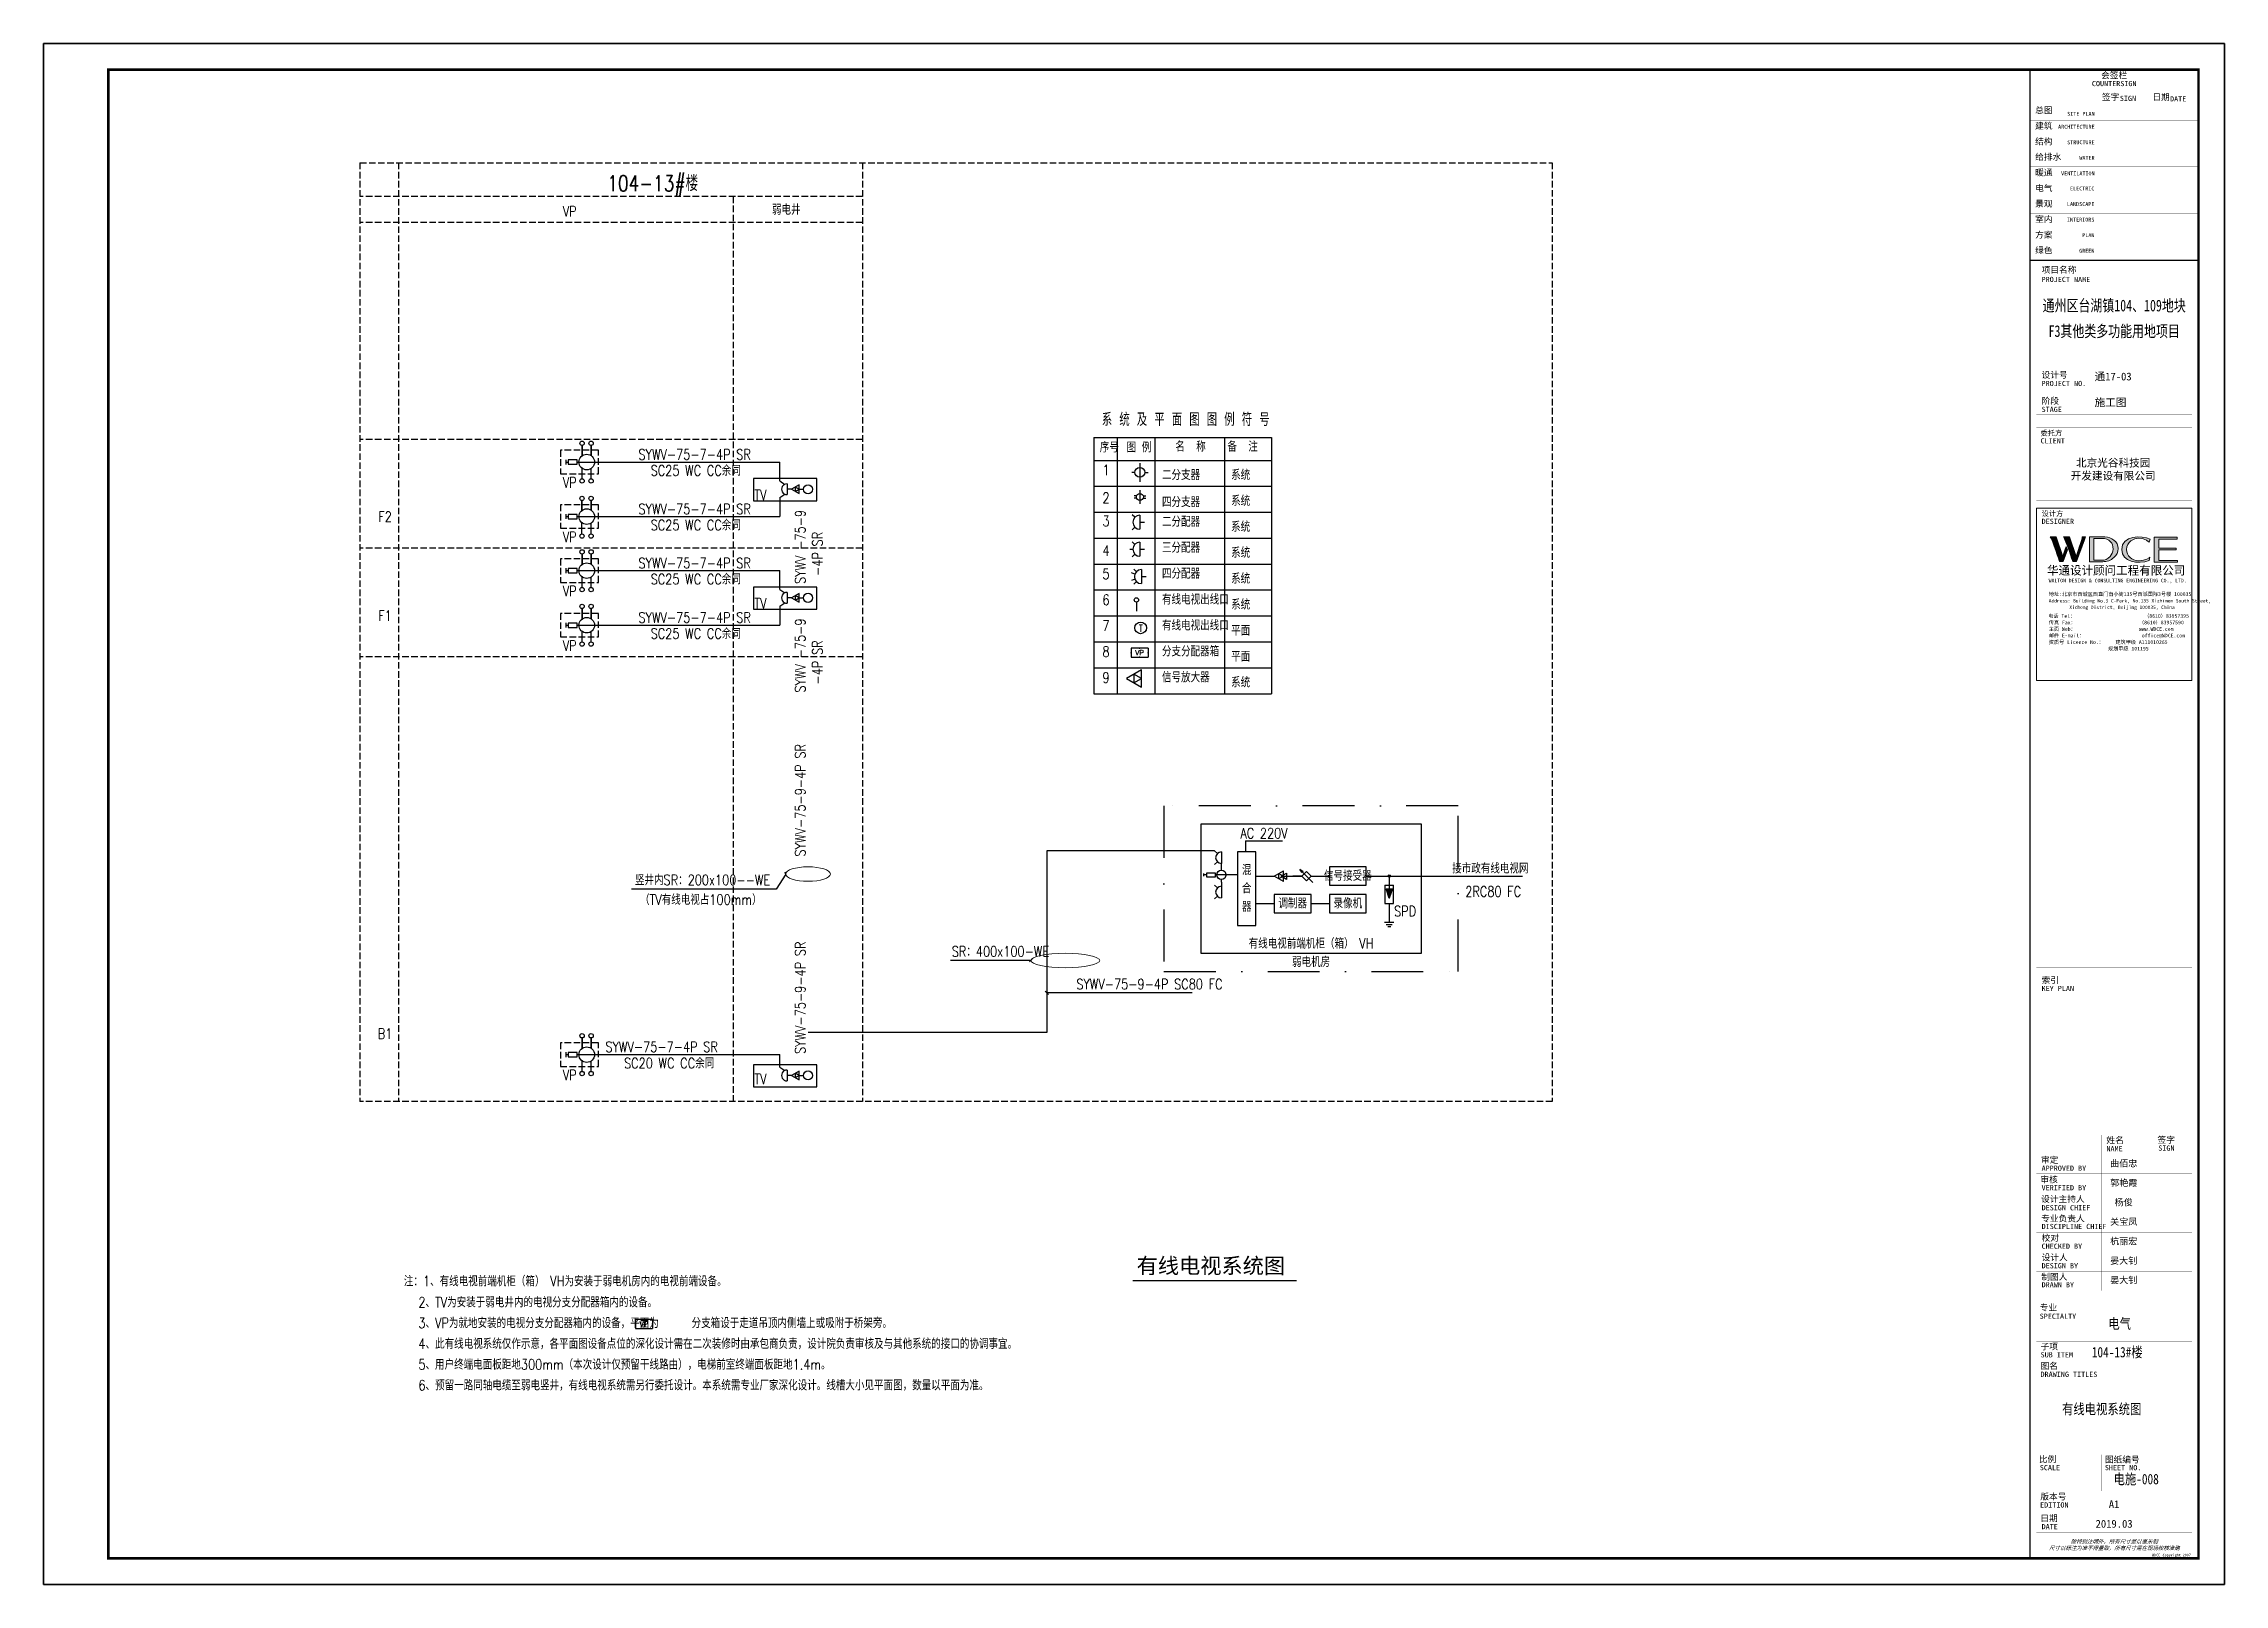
# Model space of a CAD drawing. Extents: x -54686 to 596156, y -555137 to 71395.
# Drawn here: x 359897 to 443997, y -333562 to -274162 of the extents above; entities that cross this region are included whole.
import ezdxf
from ezdxf.enums import TextEntityAlignment as Align

# ---------------------------------------------------------------- set-up
doc = ezdxf.new("R2010")
doc.units = 0
doc.header["$LTSCALE"] = 1000
for name, pattern in [('ah-pole_200$0$CENTER2', [28.575, 19.05, -3.175, 3.175, -3.175]), ('DASH', [0.35, 0.25, -0.1]), ('DASHDOTX2', [2, 1, -0.5, 0, -0.5])]:
    doc.linetypes.add(name, pattern=pattern)
doc.layers.get('0').update_dxf_attribs({"linetype": 'CONTINUOUS'})
doc.layers.get('Defpoints').update_dxf_attribs({"linetype": 'CONTINUOUS'})
for name, color, linetype in [('0-弱电', 7, 'CONTINUOUS'), ('A', 3, 'CONTINUOUS'), ('ah-pole_200$0$A-FLOR-8', 252, 'ah-pole_200$0$CENTER2'), ('AMPL', 252, 'CONTINUOUS'), ('E-ANNO-TABT', 252, 'CONTINUOUS'), ('E-SYST-IB-DIMS', 3, 'CONTINUOUS'), ('E-SYST-IB-EQUI', 1, 'CONTINUOUS'), ('E-SYST-IB-WIRE', 6, 'CONTINUOUS'), ('ELV-CCTV', 252, 'CONTINUOUS'), ('EQUIP-通讯', 3, 'CONTINUOUS'), ('EV-1', 252, 'CONTINUOUS'), ('J', 252, 'CONTINUOUS'), ('lpsz', 7, 'CONTINUOUS'), ('SCH', 252, 'CONTINUOUS'), ('SHEET_TEXT', 7, 'CONTINUOUS'), ('TEL_TITLE', 6, 'CONTINUOUS'), ('TQ', 252, 'CONTINUOUS'), ('tvtp', 252, 'CONTINUOUS'), ('TXT', 252, 'CONTINUOUS'), ('WALL', 9, 'CONTINUOUS'), ('电气文字', 7, 'CONTINUOUS')]:
    doc.layers.add(name, color=color, linetype=linetype)
doc.styles.add('_TCH_LABEL', font='COMPLEX', dxfattribs={"bigfont": 'GBCBIG'})
doc.styles.add('AAA', font='simhei.ttf', dxfattribs={"width": 0.8})
doc.styles.add('MM', font='complex.shx', dxfattribs={"width": 0.8, "bigfont": 'hztxt.shx'})
doc.styles.get("Standard").update_dxf_attribs({"font": 'GBENOR', "bigfont": 'GBCBIG'})
doc.styles.add('TQ', font='simhei.ttf')
doc.styles.add('TXTJD', font='txt', dxfattribs={"width": 0.8, "height": 5, "bigfont": 'jd'})
doc.styles.add('华文细黑', font='STXIHEI.TTF', dxfattribs={"height": 10})
doc.styles.add('图签信息$0$hwxh', font='STXIHEI.TTF')
doc.styles.add('图签信息$0$华文细黑', font='STXIHEI.TTF', dxfattribs={"height": 10})
doc.dimstyles.get("Standard").update_dxf_attribs({"dimscale": 100, "dimtxt": 3.5, "dimasz": 1, "dimexe": 2.5, "dimexo": 3, "dimgap": 1.5, "dimtad": 1, "dimdec": 0, "dimzin": 0, "dimdsep": 46, "dimtxsty": 'Standard', "dimblk": 'ARCHTICK', "dimcen": 0.09, "dimadec": 0, "dimazin": 0, "dimtfac": 1, "dimtdec": 0, "dimtix": 1, "dimtmove": 2, "dimatfit": 3, "dimfxl": 0, "dimtolj": 1, "dimtzin": 0, "dimarcsym": 0})

# ---------------------------------------------------------------- blocks, each defined once
blk = doc.blocks.new('A$C546B5D71')
at = {"layer": 'E-SYST-IB-WIRE', "ltscale": 2}
for p, q in [((0, 0), (0, 150)), ((150, 75), (0, 75))]:
    blk.add_line(p, q, dxfattribs=at)
blk = doc.blocks.new('T_10')
at = {"layer": 'A'}
blk.add_circle((0, 0), 2.5, dxfattribs=at)
at = {"layer": 'A', "style": 'TXTJD', "width": 0.8}
blk.add_text('T', height=3, dxfattribs=at).set_placement((0.02, -0.2), align=Align.MIDDLE)
at = {"layer": 'TXT', "style": 'TXTJD', "width": 0.8, "flags": 3}
blk.add_attdef('R', (-0.34, 2.88), '', height=2, dxfattribs=at)
blk = doc.blocks.new('T_20')
at = {"layer": 'A', "linetype": 'Continuous'}
blk.add_line((-3, 0), (3, 0), dxfattribs=at)
blk.add_arc((0, 0), 3, 180, 0, dxfattribs=at)
at = {"layer": 'lpsz'}
for p, q in [((0, 0), (0, 2)), ((-2.11, -2.14), (-3.19, -3.23)), ((-1.1, -2.79), (-1.67, -4.22)), ((1.1, -2.79), (1.67, -4.22)), ((2.11, -2.14), (3.19, -3.23))]:
    blk.add_line(p, q, dxfattribs=at)
blk = doc.blocks.new('T_19')
at = {"layer": 'A', "linetype": 'Continuous'}
blk.add_line((-3, 0), (3, 0), dxfattribs=at)
blk.add_arc((0, 0), 3, 180, 0, dxfattribs=at)
at = {"layer": 'lpsz'}
for p, q in [((0, 0), (0, 2)), ((-2.11, -2.14), (-3.19, -3.23)), ((0, -4.35), (0, -3.01)), ((2.11, -2.14), (3.19, -3.23))]:
    blk.add_line(p, q, dxfattribs=at)
blk = doc.blocks.new('T_18')
at = {"layer": 'A', "linetype": 'Continuous'}
blk.add_line((-3, 0), (3, 0), dxfattribs=at)
blk.add_arc((0, 0), 3, 180, 0, dxfattribs=at)
at = {"layer": 'lpsz'}
for p, q in [((0, 0), (0, 2)), ((-2.11, -2.14), (-3.19, -3.23)), ((2.11, -2.14), (3.19, -3.23))]:
    blk.add_line(p, q, dxfattribs=at)
blk = doc.blocks.new('T_16')
at = {"layer": 'A', "linetype": 'Continuous'}
blk.add_circle((0, 0), 3, dxfattribs=at)
at = {"layer": 'lpsz'}
for p, q in [((-5.7, 0), (5.9, 0)), ((-1, 2.8), (-1, 5)), ((1, 2.8), (1, 5)), ((-1, -2.8), (-1, -5)), ((1, -2.8), (1, -5))]:
    blk.add_line(p, q, dxfattribs=at)
blk = doc.blocks.new('T_14')
at = {"layer": 'A', "linetype": 'Continuous'}
blk.add_circle((0, 0), 3, dxfattribs=at)
at = {"layer": 'lpsz'}
for p, q in [((-5.7, 0), (5.9, 0)), ((0, 3), (0, 5)), ((0, -3), (0, -5))]:
    blk.add_line(p, q, dxfattribs=at)
blk = doc.blocks.new('$equip$00001676')
for p, q in [((0.65, 0.7), (-0.65, 0.7)), ((-0.65, 0.7), (-0.65, 0)), ((-0.65, 0), (0.65, 0)), ((0.65, 0.7), (0.65, 0))]:
    blk.add_line(p, q)
for p in [(-0.65, 0.35), (0, 0.7), (0, 0), (0.65, 0.35)]:
    blk.add_point(p)
at = {"style": '_TCH_LABEL', "flags": 8}
blk.add_attdef('$TEXT$', text='', height=0.4, dxfattribs=at).set_placement((0, 0.35), align=Align.MIDDLE_CENTER)
at = {"style": '_TCH_LABEL', "flags": 9}
blk.add_attdef('A', (0, 0), '', height=0.00002, dxfattribs=at)
blk = doc.blocks.new('图签信息$0$WDCE Copyright200X')
at = {"const_width": 0.016}
blk.add_lwpolyline([(-10.6, 1.26, 1), (-11.4, 1.26, 1)], format="xyb", close=True, dxfattribs=at)
at = {"style": '图签信息$0$华文细黑'}
for s, p in [('WDCE ', (-11.46, 0.5)), ('     Copyright ', (-3.51, 0.5))]:
    blk.add_text(s, height=1, dxfattribs=at).set_placement(p, align=Align.BOTTOM_RIGHT)
blk.add_text('c', height=0.6, dxfattribs=at).set_placement((-11.04, 1.35), align=Align.MIDDLE_CENTER)
blk.add_attdef('200X', text='', height=1, dxfattribs=at).set_placement((-0.45, 0.5), align=Align.BOTTOM_RIGHT)
blk = doc.blocks.new('图签信息$0$logo2')
h = blk.add_hatch(color=7)
h.paths.add_polyline_path([(19.02, -7.36), (15.84, -7.36), (15.84, -3.97), (18.97, -3.97), (18.97, -4.24), (16.46, -4.24), (16.46, -5.45), (18.81, -5.45), (18.81, -5.69), (16.47, -5.69), (16.47, -7.12), (19.02, -7.12)])
edge = h.paths.add_edge_path()
edge.add_spline(control_points=[(15.26, -4.21), (15.26, -4.21), (15.13, -4.65), (15.13, -4.65), (15.13, -4.65), (14.62, -4.1), (13.73, -4.1), (13.04, -4.1), (12.07, -4.54), (12.08, -5.62), (12.08, -6.49), (12.77, -7.16), (13.73, -7.17), (14.66, -7.17), (15.23, -6.68), (15.23, -6.68), (15.23, -6.68), (15.16, -7.11), (15.16, -7.11), (13.63, -7.7), (11.42, -7.29), (11.41, -5.64), (11.4, -3.72), (14.16, -3.66), (15.26, -4.21)], knot_values=[0, 0, 0, 0, 1, 1, 1, 2, 2, 2, 3, 3, 3, 4, 4, 4, 5, 5, 5, 6, 6, 6, 7, 7, 7, 8, 8, 8, 8], degree=3, periodic=0)
edge = h.paths.add_edge_path(flags=16)
edge.add_spline(control_points=[(10.23, -5.57), (10.23, -5.16), (10.12, -4.83), (9.9, -4.58), (9.63, -4.27), (9.23, -4.12), (8.69, -4.12), (8.69, -4.12), (7.64, -4.12), (7.64, -4.12), (7.64, -4.12), (7.64, -7.1), (7.64, -7.1), (7.64, -7.1), (8.66, -7.1), (8.66, -7.1), (9.13, -7.1), (9.52, -6.93), (9.82, -6.6), (10.09, -6.31), (10.23, -5.96), (10.23, -5.57)], knot_values=[0, 0, 0, 0, 1, 1, 1, 2, 2, 2, 3, 3, 3, 4, 4, 4, 5, 5, 5, 6, 6, 6, 7, 7, 7, 7], degree=3, periodic=0)
edge = h.paths.add_edge_path()
edge.add_spline(control_points=[(10.92, -5.51), (10.92, -5.96), (10.72, -6.37), (10.34, -6.72), (9.92, -7.1), (9.41, -7.29), (8.82, -7.29), (8.82, -7.29), (7.03, -7.29), (7.03, -7.29), (7.03, -7.29), (7.03, -3.92), (7.03, -3.92), (7.03, -3.92), (9.1, -3.92), (9.1, -3.92), (9.59, -3.92), (10.01, -4.06), (10.36, -4.34), (10.73, -4.64), (10.92, -5.03), (10.92, -5.51)], knot_values=[0, 0, 0, 0, 1, 1, 1, 2, 2, 2, 3, 3, 3, 4, 4, 4, 5, 5, 5, 6, 6, 6, 7, 7, 7, 7], degree=3, periodic=0)
at = {"lineweight": 0}
blk.add_lwpolyline([(19.02, -7.36), (15.84, -7.36), (15.84, -3.97), (18.97, -3.97), (18.97, -4.24), (16.46, -4.24), (16.46, -5.45), (18.81, -5.45), (18.81, -5.69), (16.47, -5.69), (16.47, -7.12), (19.02, -7.12), (19.02, -7.36)], dxfattribs=at)
for points, knots in [([(10.92, -5.51), (10.92, -5.96), (10.72, -6.37), (10.34, -6.72), (9.92, -7.1), (9.41, -7.29), (8.82, -7.29), (8.82, -7.29), (7.03, -7.29), (7.03, -7.29), (7.03, -7.29), (7.03, -3.92), (7.03, -3.92), (7.03, -3.92), (9.1, -3.92), (9.1, -3.92), (9.59, -3.92), (10.01, -4.06), (10.36, -4.34), (10.73, -4.64), (10.92, -5.03), (10.92, -5.51)], [0, 0, 0, 0, 1, 1, 1, 2, 2, 2, 3, 3, 3, 4, 4, 4, 5, 5, 5, 6, 6, 6, 7, 7, 7, 7]), ([(10.23, -5.57), (10.23, -5.16), (10.12, -4.83), (9.9, -4.58), (9.63, -4.27), (9.23, -4.12), (8.69, -4.12), (8.69, -4.12), (7.64, -4.12), (7.64, -4.12), (7.64, -4.12), (7.64, -7.1), (7.64, -7.1), (7.64, -7.1), (8.66, -7.1), (8.66, -7.1), (9.13, -7.1), (9.52, -6.93), (9.82, -6.6), (10.09, -6.31), (10.23, -5.96), (10.23, -5.57)], [0, 0, 0, 0, 1, 1, 1, 2, 2, 2, 3, 3, 3, 4, 4, 4, 5, 5, 5, 6, 6, 6, 7, 7, 7, 7]), ([(15.26, -4.21), (15.26, -4.21), (15.13, -4.65), (15.13, -4.65), (15.13, -4.65), (14.62, -4.1), (13.73, -4.1), (13.04, -4.1), (12.07, -4.54), (12.08, -5.62), (12.08, -6.49), (12.77, -7.16), (13.73, -7.17), (14.66, -7.17), (15.23, -6.68), (15.23, -6.68), (15.23, -6.68), (15.16, -7.11), (15.16, -7.11), (13.63, -7.7), (11.42, -7.29), (11.41, -5.64), (11.4, -3.72), (14.16, -3.66), (15.26, -4.21)], [0, 0, 0, 0, 1, 1, 1, 2, 2, 2, 3, 3, 3, 4, 4, 4, 5, 5, 5, 6, 6, 6, 7, 7, 7, 8, 8, 8, 8])]:
    blk.add_open_spline(points, degree=3, knots=knots, dxfattribs=at)
blk = doc.blocks.new('图签信息$0$logo1')
h = blk.add_hatch(color=8)
edge = h.paths.add_edge_path()
edge.add_spline(control_points=[(3.86, -5.21), (3.63, -5.88), (3.39, -6.56), (3.39, -6.56), (3.39, -6.56), (2.5, -3.91), (2.5, -3.91), (2.5, -3.91), (1.8, -3.91), (1.69, -3.91), (2.02, -4.39), (2.95, -7.27), (2.95, -7.27), (2.95, -7.27), (3.44, -7.27), (3.44, -7.27), (3.44, -7.27), (4.03, -5.66), (4.03, -5.66), (4.03, -5.66), (3.86, -5.21), (3.86, -5.21)], knot_values=[0, 0, 0, 0, 1, 1, 1, 2, 2, 2, 3, 3, 3, 4, 4, 4, 5, 5, 5, 6, 6, 6, 7, 7, 7, 7], degree=3, periodic=0)
h = blk.add_hatch(color=7)
edge = h.paths.add_edge_path()
edge.add_spline(control_points=[(6.04, -3.91), (6.09, -4.1), (5.2, -6.56), (5.2, -6.56), (5.2, -6.56), (4.3, -3.91), (4.3, -3.91), (4.3, -3.91), (3.6, -3.91), (3.49, -3.91), (3.82, -4.39), (4.75, -7.27), (4.75, -7.27), (4.75, -7.27), (5.24, -7.27), (5.24, -7.27), (5.24, -7.27), (6.33, -4.3), (6.33, -4.3), (6.33, -4.3), (6.48, -3.91), (6.48, -3.91), (6.48, -3.91), (6.21, -3.91), (6.04, -3.91)], knot_values=[0, 0, 0, 0, 1, 1, 1, 2, 2, 2, 3, 3, 3, 4, 4, 4, 5, 5, 5, 6, 6, 6, 7, 7, 7, 8, 8, 8, 8], degree=3, periodic=0)
at = {"color": 8, "lineweight": 0}
blk.add_open_spline([(3.86, -5.21), (3.63, -5.88), (3.39, -6.56), (3.39, -6.56), (3.39, -6.56), (2.5, -3.91), (2.5, -3.91), (2.5, -3.91), (1.8, -3.91), (1.69, -3.91), (2.02, -4.39), (2.95, -7.27), (2.95, -7.27), (2.95, -7.27), (3.44, -7.27), (3.44, -7.27), (3.44, -7.27), (4.03, -5.66), (4.03, -5.66), (4.03, -5.66), (3.86, -5.21), (3.86, -5.21)], degree=3, knots=[0, 0, 0, 0, 1, 1, 1, 2, 2, 2, 3, 3, 3, 4, 4, 4, 5, 5, 5, 6, 6, 6, 7, 7, 7, 7], dxfattribs=at)
at = {"lineweight": 0}
blk.add_open_spline([(6.04, -3.91), (6.09, -4.1), (5.2, -6.56), (5.2, -6.56), (5.2, -6.56), (4.3, -3.91), (4.3, -3.91), (4.3, -3.91), (3.6, -3.91), (3.49, -3.91), (3.82, -4.39), (4.75, -7.27), (4.75, -7.27), (4.75, -7.27), (5.24, -7.27), (5.24, -7.27), (5.24, -7.27), (6.33, -4.3), (6.33, -4.3), (6.33, -4.3), (6.48, -3.91), (6.48, -3.91), (6.48, -3.91), (6.21, -3.91), (6.04, -3.91)], degree=3, knots=[0, 0, 0, 0, 1, 1, 1, 2, 2, 2, 3, 3, 3, 4, 4, 4, 5, 5, 5, 6, 6, 6, 7, 7, 7, 8, 8, 8, 8], dxfattribs=at)
blk.add_blockref('图签信息$0$logo2', (0, 0))
blk = doc.blocks.new('图签信息$0$时间-logo')
at = {"layer": 'Defpoints', "lineweight": 0}
blk.add_lwpolyline([(0, -23.46), (-21.17, -23.46), (-21.17, 0), (0, 0), (0, -23.46)], dxfattribs=at)
blk.add_blockref('图签信息$0$logo1', (-20.97, 0))
at = {"style": '图签信息$0$hwxh'}
for s, height, p in [('华通设计顾问工程有限公司 ', 1.15, (-19.73, -9.05)), ('WALTON DESIGN & CONSULTING ENGINEERING CO., LTD.', 0.5, (-19.5, -10.1)), ('地址:北京市西城区西直门南小街135号西派国际3号楼 100035', 0.5, (-19.48, -11.94)), ('电话 Tel：                        （8610）83957395 ', 0.5, (-19.56, -14.91)), ('Address: Building No.3 C-Park, No.135 Xizhimen South Street, ', 0.47, (-19.48, -12.83)), ('Xicheng District, Beijing 100035, China ', 0.47, (-16.69, -13.72)), ('传真 Fax：                      （8610）83957590 ', 0.5, (-19.48, -15.8)), ('主页 Web：                      www.WDCE.com ', 0.5, (-19.48, -16.69)), ('邮件 E-mail：                    office@WDCE.com ', 0.5, (-19.48, -17.58)), ('资质号 Licence No.：    建筑甲级 A111010265 ', 0.5, (-19.48, -18.47)), ('   规划甲级 101195', 0.5, (-12.6, -19.36))]:
    blk.add_text(s, height=height, dxfattribs=at).set_placement(p)
blk = doc.blocks.new('图签-A1')
at = {"const_width": 0.5}
for points in [[(-65, 574), (-65, 500.5), (0, 500.5), (0, 574)], [(-65, 0), (0, 0), (0, 500.5), (-65, 500.5)]]:
    blk.add_lwpolyline(points, close=True, dxfattribs=at)
at = {"const_width": 0.05}
for points in [[(-65, 566.5), (0, 566.5)], [(-39.14, 566.5), (-39.14, 500.5)], [(-19.1, 566.5), (-19.1, 500.5)], [(-65, 560.5), (0, 560.5)], [(-65, 554.5), (0, 554.5)], [(-65, 548.5), (0, 548.5)], [(-65, 542.5), (0, 542.5)], [(-65, 536.5), (0, 536.5)], [(-65, 530.5), (0, 530.5)], [(-65, 524.5), (0, 524.5)], [(-65, 518.5), (0, 518.5)], [(-65, 512.5), (0, 512.5)], [(-65, 512.5), (0, 512.5)], [(-65, 506.5), (0, 506.5)], [(-65, 500.5), (0, 500.5)], [(-62.5, 450.87), (-2.5, 450.87)], [(-62.5, 440.87), (-2.5, 440.87)], [(-2.5, 407.85), (-2.5, 436.12), (-62.5, 436.12), (-62.5, 407.85)], [(-62.5, 407.85), (-2.5, 407.85)], [(-62.5, 404.92), (-62.5, 227.83)], [(-62.5, 404.92), (-2.5, 404.92)], [(-62.5, 227.83), (-2.5, 227.83), (-2.5, 404.92)], [(-57.5, 338.36), (-7.5, 338.36)], [(-57.5, 288.83), (-7.5, 288.83)], [(-62.5, 227.83), (-2.5, 227.83)], [(-57.5, 234.85), (-7.5, 234.85)], [(-62.5, 217.74), (-2.5, 217.74)], [(-62.5, 103.26), (-2.5, 103.26), (-2.5, 163.26), (-62.5, 163.26), (-62.5, 103.26)], [(-37.5, 163.26), (-37.5, 103.26)], [(-20, 163.26), (-20, 103.26)], [(-62.5, 155.76), (-2.5, 155.76)], [(-62.5, 148.26), (-2.5, 148.26)], [(-62.5, 140.76), (-2.5, 140.76)], [(-62.5, 133.26), (-2.5, 133.26)], [(-62.5, 125.76), (-2.5, 125.76)], [(-62.5, 118.26), (-2.5, 118.26)], [(-62.5, 110.76), (-2.5, 110.76)], [(-62.5, 98.5), (-2.5, 98.5), (-2.5, 10), (-62.5, 10), (-62.5, 98.5)], [(-62.5, 83.5), (-2.5, 83.5)], [(-62.5, 76), (-2.5, 76)], [(-62.5, 40), (-2.5, 40)], [(-37.5, 40), (-37.5, 26)], [(-62.5, 26), (-2.5, 26)], [(-62.5, 18), (-2.5, 18)]]:
    blk.add_lwpolyline(points, dxfattribs=at)
at = {"ltscale": 0.001, "xscale": 2.834689937531525, "yscale": 2.834689937531525, "zscale": 2.834689937531525}
blk.add_blockref('图签信息$0$时间-logo', (-2.5, 404.92), dxfattribs=at)
blk.add_blockref('图签信息$0$WDCE Copyright200X', (-2.5, 0)).add_auto_attribs({'200X': '2007'})
at = {"style": '图签信息$0$华文细黑'}
for s, height, p in [('会签栏', 2.4, (-32.5, 573)), ('COUNTERSIGN', 2, (-32.5, 569.6))]:
    blk.add_text(s, height=height, dxfattribs=at).set_placement(p, align=Align.TOP_CENTER)
for s, height, p in [('签字', 2.4, (-37.22, 564.63)), ('SIGN', 2, (-30.32, 563.88)), ('日期', 2.4, (-17.79, 564.58)), ('DATE', 2, (-10.96, 563.7)), ('总图', 2.4, (-63, 559.5)), ('结构', 2.4, (-63, 547.5)), ('建筑', 2.4, (-63, 553.5)), ('给排水', 2.4, (-63, 541.5)), ('暖通', 2.4, (-63, 535.5)), ('电气', 2.4, (-63, 529.5)), ('景观', 2.4, (-63, 523.5)), ('室内', 2.4, (-63, 517.5)), ('绿色', 2.4, (-63, 505.5)), ('方案', 2.4, (-63, 511.5)), ('项目名称', 2.4, (-60.5, 498)), ('PROJECT NAME', 2, (-60.5, 494.08)), ('设计号', 2.4, (-60.54, 457.48)), ('PROJECT NO.', 2, (-60.5, 453.97)), ('阶段', 2.4, (-60.5, 447.47)), ('STAGE', 2, (-60.5, 443.97)), ('委托方', 2, (-60.9, 434.86)), ('CLIENT', 2, (-60.9, 431.86)), ('设计方', 2, (-60.5, 403.83)), ('DESIGNER', 2, (-60.5, 400.83)), ('KEY PLAN', 2, (-60.5, 220.74)), ('索引', 2.4, (-60.5, 224.14)), ('姓名', 2.4, (-35.5, 162.47)), ('签字', 2.4, (-15.81, 162.57)), ('审定', 2.4, (-60.73, 154.81)), ('APPROVED BY', 2, (-60.5, 151.44)), ('NAME', 2, (-35.5, 158.96)), ('SIGN', 2, (-15.5, 159.2)), ('审核', 2.4, (-60.95, 147.29)), ('VERIFIED BY', 2, (-60.5, 143.91)), ('设计主持人', 2.4, (-60.68, 139.76)), ('DESIGN CHIEF', 2, (-60.5, 136.19)), ('专业负责人', 2.4, (-60.67, 132.26)), ('DISCIPLINE CHIEF', 2, (-60.5, 128.98)), ('校对', 2.4, (-60.5, 124.76)), ('CHECKED BY', 2, (-60.5, 121.37)), ('制图人', 2.4, (-60.61, 109.76)), ('设计人', 2.4, (-60.5, 117.26)), ('DESIGN BY', 2, (-60.5, 113.83)), ('DRAWN BY', 2, (-60.5, 106.5)), ('SPECIALTY', 2, (-61.23, 94.38)), ('专业', 2.4, (-61.23, 97.93)), ('SUB ITEM', 2, (-60.88, 79.5)), ('子项', 2.4, (-60.88, 82.92)), ('图名', 2.4, (-60.91, 75.41)), ('DRAWING TITLES', 2, (-60.91, 72)), ('比例', 2.4, (-61.56, 39.42)), ('SCALE', 2, (-61.19, 36)), ('SHEET NO.', 2, (-36.1, 36)), ('图纸编号', 2.4, (-36.1, 39.32)), ('版本号', 2.4, (-61, 25.03)), ('EDITION', 2, (-61.06, 21.61)), ('日期', 2.4, (-61, 16.68)), ('DATE', 2, (-60.5, 13.26))]:
    blk.add_text(s, height=height, dxfattribs=at).set_placement(p, align=Align.TOP_LEFT)
for s, p in [('SITE PLAN', (-40.06, 557.7)), ('ARCHITECTURE', (-40.06, 552.7)), ('STRUCTURE', (-40.06, 546.7)), ('WATER', (-40.06, 540.7)), ('VENTILATION', (-40.06, 534.7)), ('LANDSCAPE', (-40.14, 522.89)), ('ELECTRIC', (-40.14, 528.89)), ('INTERIORS', (-40.14, 516.89)), ('GREEN', (-40.14, 504.89)), ('PLAN', (-40.14, 510.89))]:
    blk.add_text(s, height=1.5, dxfattribs=at).set_placement(p, align=Align.TOP_RIGHT)
at = {"color": 4, "style": '图签信息$0$华文细黑', "width": 0.75}
for s, p in [('通州区台湖镇104、109地块', (-32.5, 480.78)), ('F3其他类多功能用地项目', (-32.5, 470.91))]:
    blk.add_text(s, height=4.5, dxfattribs=at).set_placement(p, align=Align.CENTER)
at = {"color": 4, "style": '图签信息$0$华文细黑'}
for s, p in [('A1', (-32.53, 19.4)), ('2019.03', (-32.53, 11.84))]:
    blk.add_text(s, height=3, dxfattribs=at).set_placement(p, align=Align.CENTER)
at = {"style": '图签信息$0$华文细黑', "oblique": 20}
for s, p in [('尺寸以标注为准不得量取，所有尺寸需在现场校核准确', (-32.5, 4)), ('除特别注明外，所有尺寸是以毫米制', (-32.5, 6.5))]:
    blk.add_text(s, height=1.5, dxfattribs=at).set_placement(p, align=Align.MIDDLE_CENTER)
at = {"color": 4, "ltscale": 0.001, "char_height": 3, "width": 58.4895, "style": '图签信息$0$华文细黑'}
for s, insert, attachment_point in [('通17-03', (-40.06, 455.51), 4), ('施工图', (-40.06, 445.51), 4), ('北京光谷科技园\\P开发建设有限公司', (-32.9, 419.71), 5)]:
    blk.add_mtext(s, dxfattribs=dict(at, insert=insert, attachment_point=attachment_point))
blk = doc.blocks.new('A$C0199260F')
at = {"layer": 'TEL_TITLE'}
blk.add_lwpolyline([(-84100, 59400), (0, 59400), (0, 0), (-84100, 0)], close=True, dxfattribs=at)

msp = doc.modelspace()

# ---------------------------------------------------------------- hatches: boundary and pattern name
at = {"layer": 'E-SYST-IB-WIRE', "linetype": 'Continuous'}
h = msp.add_hatch(color=7, dxfattribs=at)
edge = h.paths.add_edge_path()
edge.add_ellipse((411789, -306256), major_axis=(0, 44.3), ratio=1, start_angle=-89.99987, end_angle=90.00013, ccw=False)
edge.add_ellipse((411789, -306256), major_axis=(0, 44.3), ratio=1, start_angle=90.00013, end_angle=270.00013, ccw=False)

# ---------------------------------------------------------------- linework, layer by layer
at = {"layer": '0-弱电', "color": 7, "linetype": 'DASH'}
msp.add_line((372097, -278758), (418079, -278758), dxfattribs=at)
msp.add_lwpolyline([(418079, -278758), (418079, -314952), (372097, -314952)], dxfattribs=at)
at = {"layer": '0-弱电', "color": 7, "lineweight": 0}
msp.add_ellipse((389376, -306177), major_axis=(-861, 0), ratio=0.323413, dxfattribs=at)
at = {"layer": '0-弱电', "color": 7, "lineweight": 0, "extrusion": (0, 0, -1)}
msp.add_ellipse((399295, -309510), major_axis=(1329, 0), ratio=0.209399, dxfattribs=at)
at = {"layer": 'A', "linetype": 'Continuous'}
for p, q in [((380036, -290202), (380036, -290386)), ((380036, -292304), (380036, -292488)), ((380036, -294388), (380036, -294572)), ((380036, -296491), (380036, -296674)), ((380036, -313048), (380036, -313232))]:
    msp.add_line(p, q, dxfattribs=at)
for points in [[(380473, -290211), (380126, -290211), (380126, -290378), (380473, -290378)], [(380473, -294397), (380126, -294397), (380126, -294564), (380473, -294564)], [(380473, -313056), (380126, -313056), (380126, -313224), (380473, -313224)]]:
    msp.add_lwpolyline(points, close=True, dxfattribs=at)
at = {"layer": 'A', "linetype": 'Continuous', "elevation": 0}
for points in [[(380473, -292313), (380126, -292313), (380126, -292480), (380473, -292480)], [(380473, -296499), (380126, -296499), (380126, -296667), (380473, -296667)]]:
    msp.add_lwpolyline(points, close=True, dxfattribs=at)
at = {"layer": 'A', "linetype": 'Continuous'}
for centre, radius in [((380841, -290294), 300), ((380660, -289570), 83.3), ((381012, -289570), 83.3), ((380660, -291023), 83.3), ((381012, -291023), 83.3), ((380659, -291693), 83.3), ((381011, -291693), 83.3), ((380841, -292397), 300), ((380659, -293147), 83.3), ((381011, -293147), 83.3), ((380841, -294481), 300), ((380660, -293756), 83.3), ((381012, -293756), 83.3), ((380660, -295210), 83.3), ((381012, -295210), 83.3), ((380660, -295857), 83.3), ((381012, -295857), 83.3), ((402041, -295609), 83.3), ((380841, -296583), 300), ((380660, -297311), 83.3), ((381012, -297311), 83.3), ((380841, -313140), 300), ((380660, -312414), 83.3), ((381012, -312414), 83.3), ((380660, -313868), 83.3), ((381012, -313868), 83.3)]:
    msp.add_circle(centre, radius, dxfattribs=at)
at = {"layer": 'ah-pole_200$0$A-FLOR-8', "color": 9, "linetype": 'DASH'}
for p, q in [((391475, -280057), (372097, -280057)), ((391475, -281057), (372097, -281057)), ((391475, -289429), (372097, -289429)), ((391475, -293616), (372097, -293616)), ((391475, -297802), (372097, -297802)), ((418079, -314952), (372097, -314952))]:
    msp.add_line(p, q, dxfattribs=at)
for points in [[(372097, -278758), (372097, -314952)], [(373577, -278758), (373577, -314952)], [(391475, -278758), (391475, -314952)], [(386492, -280057), (386492, -314952)]]:
    msp.add_lwpolyline(points, dxfattribs=at)
at = {"layer": 'AMPL', "color": 7}
for p, q in [((388567, -291134), (388567, -291550)), ((388567, -295320), (388567, -295737)), ((407623, -306262), (407833, -306141)), ((407833, -306383), (407623, -306262)), ((407833, -306141), (407833, -306383)), ((388567, -313734), (388567, -314150))]:
    msp.add_line(p, q, dxfattribs=at)
for points in [[(388738, -291342), (389029, -291510), (389029, -291174)], [(388883, -291258), (388883, -291426), (389029, -291342)], [(388738, -295528), (389029, -295697), (389029, -295360)], [(388883, -295444), (388883, -295613), (389029, -295528)], [(401655, -298638), (402238, -298975), (402238, -298302)], [(401946, -298470), (401946, -298806), (402238, -298638)], [(388738, -313942), (389029, -314111), (389029, -313774)], [(388883, -313858), (388883, -314026), (389029, -313942)]]:
    msp.add_lwpolyline(points, close=True, dxfattribs=at)
for centre in [(389378, -291342), (389378, -295529), (389378, -313942)]:
    msp.add_circle(centre, 175, dxfattribs=at)
for centre in [(388563, -291342), (388563, -295528), (388563, -313942)]:
    msp.add_arc(centre, 208, 89.00166, 270.99834, dxfattribs=at)
at = {"layer": 'E-ANNO-TABT', "color": 7}
msp.add_line((400404, -289346), (407254, -289346), dxfattribs=at)
at = {"layer": 'E-SYST-IB-DIMS', "color": 7, "linetype": 'Continuous'}
for p, q in [((398643, -310818), (398517, -310693)), ((404190, -310756), (398580, -310756))]:
    msp.add_line(p, q, dxfattribs=at)
at = {"layer": 'E-SYST-IB-EQUI', "color": 7, "ltscale": 2}
for p, q in [((413030, -304259), (404521, -304259)), ((404521, -304259), (404521, -309222)), ((413030, -309222), (413030, -304259)), ((405162, -305390), (405052, -305281)), ((405162, -305703), (405052, -305812)), ((405318, -305325), (405318, -305768)), ((405318, -305925), (405318, -305768)), ((405318, -306032), (405318, -305925)), ((406648, -305322), (405939, -305322)), ((405939, -305322), (405939, -308159)), ((406648, -308159), (406648, -305322)), ((407357, -306256), (407711, -306051)), ((407711, -306460), (407711, -306051)), ((408848, -306506), (408347, -306005)), ((408430, -306123), (408347, -306005)), ((408465, -306088), (408347, -306005)), ((408421, -306256), (408598, -306078)), ((408775, -306256), (408598, -306078)), ((410902, -305901), (409484, -305901)), ((409484, -305901), (409484, -306610)), ((410902, -306610), (410902, -305901)), ((405162, -306714), (405052, -306605)), ((405318, -306492), (405318, -306386)), ((405318, -306650), (405318, -307093)), ((407711, -306460), (407357, -306256)), ((408775, -306965), (407357, -306965)), ((407357, -306965), (407357, -307674)), ((407534, -306153), (407711, -306256)), ((407534, -306358), (407534, -306153)), ((407711, -306256), (407534, -306358)), ((408421, -306256), (408066, -306256)), ((408421, -306256), (408598, -306433)), ((408775, -306256), (408598, -306433)), ((408775, -306256), (409130, -306256)), ((408775, -307674), (408775, -306965)), ((409484, -306610), (410902, -306610)), ((410902, -306965), (409484, -306965)), ((409484, -306965), (409484, -307674)), ((410902, -307674), (410902, -306965)), ((405162, -307028), (405052, -307137)), ((407357, -307674), (408775, -307674)), ((409484, -307674), (410902, -307674)), ((405939, -308159), (406648, -308159)), ((404521, -309222), (413030, -309222))]:
    msp.add_line(p, q, dxfattribs=at)
at = {"layer": 'E-SYST-IB-EQUI', "color": 7}
for p, q in [((411619, -306610), (411959, -306610)), ((411619, -306610), (411619, -307319)), ((411789, -307107), (411665, -306752)), ((411665, -306752), (411913, -306752)), ((411668, -306763), (411909, -306763)), ((411672, -306773), (411905, -306773)), ((411676, -306784), (411902, -306784)), ((411679, -306795), (411898, -306795)), ((411683, -306805), (411894, -306805)), ((411687, -306816), (411890, -306816)), ((411691, -306826), (411887, -306826)), ((411694, -306837), (411883, -306837)), ((411698, -306848), (411879, -306848)), ((411702, -306858), (411876, -306858)), ((411706, -306869), (411872, -306869)), ((411709, -306880), (411868, -306880)), ((411713, -306890), (411864, -306890)), ((411717, -306901), (411861, -306901)), ((411720, -306912), (411857, -306912)), ((411724, -306922), (411853, -306922)), ((411728, -306933), (411849, -306933)), ((411732, -306943), (411846, -306943)), ((411735, -306954), (411842, -306954)), ((411739, -306965), (411838, -306965)), ((411789, -306610), (411789, -306752)), ((411913, -306752), (411789, -307107)), ((411959, -307319), (411959, -306610)), ((411619, -307319), (411959, -307319)), ((411743, -306975), (411835, -306975)), ((411746, -306986), (411831, -306986)), ((411750, -306997), (411827, -306997)), ((411754, -307007), (411823, -307007)), ((411758, -307018), (411820, -307018)), ((411761, -307029), (411816, -307029)), ((411765, -307039), (411812, -307039)), ((411769, -307050), (411809, -307050)), ((411773, -307060), (411805, -307060)), ((411776, -307071), (411801, -307071)), ((411780, -307082), (411797, -307082)), ((411784, -307092), (411794, -307092)), ((411787, -307103), (411790, -307103)), ((411611, -308028), (411966, -308028)), ((411672, -308117), (411906, -308117)), ((411732, -308206), (411845, -308206))]:
    msp.add_line(p, q, dxfattribs=at)
at = {"layer": 'E-SYST-IB-EQUI', "color": 7, "linetype": 'DASHDOTX2', "ltscale": 2}
msp.add_lwpolyline([(414448, -303550), (403102, -303550), (403102, -309932), (414448, -309932)], close=True, dxfattribs=at)
at = {"layer": 'E-SYST-IB-EQUI', "color": 7, "ltscale": 2}
msp.add_lwpolyline([(404738, -306280), (405093, -306280), (405093, -306138), (404738, -306138)], close=True, dxfattribs=at)
msp.add_circle((405318, -306209), 177, dxfattribs=at)
for centre in [(405318, -305546), (405318, -306871)]:
    msp.add_arc(centre, 222, 90, 270, dxfattribs=at)
at = {"layer": 'E-SYST-IB-WIRE', "color": 7, "linetype": 'Continuous'}
msp.add_line((406251, -304903), (407669, -304903), dxfattribs=at)
at = {"layer": 'E-SYST-IB-WIRE', "color": 7, "ltscale": 2}
for p, q in [((406251, -304903), (406251, -305322)), ((405093, -306209), (405141, -306209)), ((405939, -306209), (405141, -306209)), ((405318, -306492), (405318, -307093)), ((406648, -306256), (407357, -306256)), ((407711, -306256), (408421, -306256)), ((408775, -306256), (409484, -306256)), ((410902, -306256), (414448, -306256)), ((411789, -306256), (411789, -306610)), ((414448, -306256), (416930, -306256)), ((406648, -307319), (407357, -307319)), ((408775, -307319), (409484, -307319)), ((411789, -307319), (411789, -308028))]:
    msp.add_line(p, q, dxfattribs=at)
at = {"layer": 'E-SYST-IB-WIRE', "color": 7, "linetype": 'Continuous'}
msp.add_circle((411789, -306256), 44.3, dxfattribs=at)
at = {"layer": 'ELV-CCTV', "color": 3}
for points in [[(387274, -291783), (389710, -291783), (389710, -290929), (387274, -290929)], [(387274, -295970), (389710, -295970), (389710, -295115), (387274, -295115)], [(387274, -314383), (389710, -314383), (389710, -313529), (387274, -313529)]]:
    msp.add_lwpolyline(points, close=True, dxfattribs=at)
at = {"layer": 'EV-1'}
for p, q in [((388293, -291019), (388477, -291153)), ((388293, -291665), (388477, -291531)), ((388293, -295205), (388477, -295339)), ((388293, -295852), (388477, -295718)), ((388293, -313619), (388477, -313753))]:
    msp.add_line(p, q, dxfattribs=at)
at = {"layer": 'J'}
for p, q in [((400404, -289346), (400404, -299224)), ((401303, -289346), (401303, -299224)), ((402752, -289346), (402752, -299224)), ((405439, -289346), (405439, -299224)), ((407254, -289346), (407254, -299224)), ((400404, -290228), (407254, -290228)), ((400404, -291228), (407254, -291228)), ((400404, -292227), (407254, -292227)), ((400404, -293227), (407254, -293227)), ((400404, -294226), (407254, -294226)), ((400396, -295226), (407254, -295226)), ((400396, -296226), (407254, -296226)), ((400404, -297225), (407254, -297225)), ((400404, -298225), (407254, -298225)), ((400404, -299224), (407254, -299224))]:
    msp.add_line(p, q, dxfattribs=at)
at = {"layer": 'lpsz', "color": 7, "linetype": 'Continuous'}
for p, q in [((380660, -290054), (380660, -289653)), ((380660, -289653), (380660, -290054)), ((381012, -290046), (381012, -289653)), ((381012, -289653), (381012, -290046)), ((380660, -290932), (380660, -290531)), ((381012, -290932), (381012, -290539)), ((380659, -292158), (380659, -291777)), ((380659, -291777), (380659, -292158)), ((381011, -292149), (381011, -291777)), ((381011, -291777), (381011, -292149)), ((380659, -293056), (380659, -292635)), ((381011, -293056), (381011, -292644)), ((380660, -294240), (380660, -293839)), ((380660, -293839), (380660, -294240)), ((381012, -294232), (381012, -293839)), ((381012, -293839), (381012, -294232)), ((380660, -295118), (380660, -294718)), ((381012, -295118), (381012, -294726)), ((380660, -296341), (380660, -295940)), ((380660, -295940), (380660, -296341)), ((381012, -296333), (381012, -295940)), ((381012, -295940), (381012, -296333)), ((402041, -295700), (402041, -296045)), ((380660, -297219), (380660, -296819)), ((381012, -297219), (381012, -296826)), ((380660, -312898), (380660, -312497)), ((380660, -312497), (380660, -312898)), ((381012, -312890), (381012, -312497)), ((381012, -312497), (381012, -312890)), ((380660, -313776), (380660, -313376)), ((381012, -313776), (381012, -313384))]:
    msp.add_line(p, q, dxfattribs=at)
at = {"layer": 'lpsz', "color": 7}
for p, q in [((380036, -290294), (380126, -290294)), ((380473, -290294), (380541, -290294)), ((380036, -292396), (380126, -292396)), ((380473, -292397), (380541, -292397)), ((380036, -294480), (380126, -294480)), ((380473, -294481), (380541, -294481)), ((380036, -296583), (380126, -296583)), ((380473, -296583), (380541, -296583)), ((380036, -313140), (380126, -313140)), ((380473, -313140), (380541, -313140))]:
    msp.add_line(p, q, dxfattribs=at)
at = {"layer": 'SCH', "color": 7}
for p, q in [((380541, -290294), (388293, -290294)), ((388293, -291019), (388293, -290294)), ((388293, -291665), (388293, -292397)), ((388738, -291342), (388567, -291342)), ((389029, -291342), (389204, -291342)), ((380541, -292397), (388293, -292397)), ((380541, -294481), (388293, -294481)), ((388293, -295205), (388293, -294481)), ((388293, -295205), (388293, -295037)), ((388293, -295852), (388293, -296582)), ((388738, -295528), (388567, -295528)), ((389029, -295528), (389204, -295528)), ((380473, -296582), (388293, -296582)), ((405052, -305281), (398580, -305281)), ((398580, -305281), (398580, -312292)), ((398580, -312292), (389376, -312292)), ((380473, -313139), (388293, -313139)), ((388293, -313619), (388293, -313139)), ((388738, -313942), (388567, -313942)), ((389029, -313942), (389204, -313942))]:
    msp.add_line(p, q, dxfattribs=at)
at = {"layer": 'TEL_TITLE'}
msp.add_lwpolyline([(359897, -333562), (443997, -333562), (443997, -274162), (359897, -274162)], close=True, dxfattribs=at)
at = {"layer": 'TEL_TITLE', "const_width": 100}
msp.add_lwpolyline([(362397, -332562), (442997, -332562), (442997, -275162), (362397, -275162)], close=True, dxfattribs=at)
at = {"layer": 'TXT', "color": 7, "linetype": 'DASH', "elevation": 0}
for points in [[(379830, -290746), (381289, -290746), (381289, -289839), (379830, -289839)], [(379830, -294933), (381289, -294933), (381289, -294026), (379830, -294026)], [(379830, -313592), (381289, -313592), (381289, -312685), (379830, -312685)]]:
    msp.add_lwpolyline(points, close=True, dxfattribs=at)
at = {"layer": 'TXT', "color": 7, "linetype": 'DASH'}
for points in [[(379830, -292849), (381289, -292849), (381289, -291942), (379830, -291942)], [(379830, -297035), (381289, -297035), (381289, -296128), (379830, -296128)]]:
    msp.add_lwpolyline(points, close=True, dxfattribs=at)
at = {"layer": 'WALL', "color": 7, "const_width": 54.5}
msp.add_lwpolyline([(401893, -321849), (408224, -321849)], dxfattribs=at)

# ---------------------------------------------------------------- block references
at = {"layer": 'E-SYST-IB-WIRE', "color": 7, "ltscale": 2, "extrusion": (0, 0, -1), "xscale": 0.7090909196995199, "yscale": 0.7090909196995199, "zscale": -0.709090909090909, "rotation": 180}
msp.add_blockref('A$C546B5D71', (-404632, -306156), dxfattribs=at)
at = {"layer": 'EQUIP-通讯', "color": 1, "ltscale": 3, "xscale": 500, "yscale": 500, "zscale": 500}
for p in [(402164, -297819), (383050, -323699)]:
    msp.add_blockref('$equip$00001676', p, dxfattribs=at).add_auto_attribs({'$TEXT$': 'VP'})
at = {"layer": 'TEL_TITLE'}
msp.add_blockref('A$C0199260F', (443997, -333562), dxfattribs=at)
at = {"layer": 'TEL_TITLE', "xscale": 100, "yscale": 100, "zscale": 100}
msp.add_blockref('图签-A1', (442997, -332562), dxfattribs=at)
at = {"layer": 'tvtp', "color": 7, "rotation": 270}
for name, p, xscale, yscale, zscale in [('T_14', (402172, -290691), 63, 63, 63), ('T_16', (402172, -291639), 45, 45, 45), ('T_18', (402172, -292615), 90, 90, 90), ('T_19', (402172, -293656), 90, 90, 90)]:
    msp.add_blockref(name, p, dxfattribs=dict(at, xscale=xscale, yscale=yscale, zscale=zscale))
at = {"layer": 'tvtp', "xscale": 90, "yscale": 90, "zscale": 90}
msp.add_blockref('T_10', (402203, -296686), dxfattribs=at)
at = {"layer": 'TXT', "color": 7, "xscale": 90, "yscale": 90, "zscale": 90, "rotation": 270}
msp.add_blockref('T_20', (402230, -294711), dxfattribs=at)

# ---------------------------------------------------------------- texts
at = {"layer": '0-弱电', "color": 7, "style": 'MM', "width": 0.8}
for s, height, p in [('104-13#楼', 600, (381632, -279849)), ('弱电井', 400, (387983, -280760, 0))]:
    msp.add_text(s, height=height, dxfattribs=at).set_placement(p)
at = {"layer": 'E-ANNO-TABT', "color": 7, "style": 'MM', "width": 0.8}
for s, height, p in [('VP', 400, (379919, -280825, 0)), ('系 统 及 平 面 图 图 例 符 号', 500, (400707, -288903)), ('SYWV-75-7-4P SR ', 400, (382836, -290203, 0)), ('序号', 400, (400626, -289924)), ('图 例', 400, (401661, -289924)), (' 名  称', 400, (403320, -289895)), ('备  注', 400, (405547, -289895)), ('VP', 400, (379919, -291282, 0)), ('SC25 WC CC余同', 400, (383307, -290820)), ('1', 400, (400730, -290802)), ('二分支器', 400, (403025, -290987)), ('系统', 400, (405692, -290987)), ('TV', 400, (387310, -291759)), ('2', 400, (400730, -291874)), ('四分支器', 400, (403025, -292030)), ('系统', 400, (405692, -291986)), ('SYWV-75-7-4P SR ', 400, (382836, -292305, 0)), ('SC25 WC CC余同', 400, (383307, -292922)), ('3', 400, (400730, -292767)), ('二分配器', 400, (403025, -292790)), ('系统', 400, (405692, -292986)), ('VP', 400, (379919, -293384, 0)), ('4', 400, (400730, -293906)), ('三分配器', 400, (403025, -293789)), ('SYWV-75-7-4P SR ', 400, (382836, -294389, 0)), ('系统', 400, (405692, -293985)), ('VP', 400, (379919, -295469, 0)), ('SC25 WC CC余同', 400, (383307, -295006)), ('5', 400, (400730, -294806)), ('四分配器', 400, (403025, -294789)), ('系统', 400, (405692, -294985)), ('TV', 400, (387310, -295946)), ('6', 400, (400730, -295806)), ('有线电视出线口', 400, (403025, -295788)), ('系统', 400, (405692, -295984)), ('SYWV-75-7-4P SR ', 400, (382836, -296490, 0)), ('SC25 WC CC余同', 400, (383307, -297107)), ('7', 400, (400730, -296806)), ('有线电视出线口', 400, (403025, -296788)), ('平面', 400, (405692, -296984)), ('VP', 400, (379919, -297571, 0)), ('8', 400, (400730, -297805)), ('分支分配器箱', 400, (403025, -297787)), ('平面', 400, (405692, -297984)), ('9', 400, (400730, -298805)), ('信号放大器', 400, (403025, -298787)), ('系统', 400, (405692, -298983)), ('竖井内SR：200x100--WE', 400, (382700, -306605)), ('（TV有线电视占100mm）', 400, (382898, -307364)), ('SPD', 400, (411976, -307807)), ('SR：400x100-WE', 400, (394918, -309359)), ('SYWV-75-9-4P SC80 FC', 400, (399722, -310620)), ('SYWV-75-7-4P SR ', 400, (381563, -313041, 0)), ('SC20 WC CC余同', 400, (382279, -313666)), ('VP', 400, (379919, -314128, 0)), ('TV', 400, (387310, -314283)), ('注：1、有线电视前端机柜（箱） VH为安装于弱电机房内的电视前端设备。', 400, (373788, -322072, 0)), ('2、TV为安装于弱电井内的电视分支分配器箱内的设备。', 400, (374349, -322884, 0)), ('3、VP为就地安装的电视分支分配器箱内的设备，平面为     分支箱设于走道吊顶内侧墙上或吸附于桥架旁。', 400, (374349, -323684, 0)), ('4、此有线电视系统仅作示意，各平面图设备点位的深化设计需在二次装修时由承包商负责，设计院负责审核及与其他系统的接口的协调事宜。', 400, (374349, -324484, 0)), ('5、用户终端电面板距地300mm（本次设计仅预留干线路由），电梯前室终端面板距地1.4m。', 400, (374349, -325284, 0)), ('6、预留一路同轴电缆至弱电竖井，有线电视系统需另行委托设计。本系统需专业厂家深化设计。线槽大小见平面图，数量以平面为准。', 400, (374349, -326084, 0))]:
    msp.add_text(s, height=height, dxfattribs=at).set_placement(p)
for s, p in [('F2', (373063, -292601)), ('F1', (373063, -296415)), ('AC 220V', (406960, -304803)), ('混', (406293, -306215)), ('信号接受器', (410193, -306439)), ('接市政有线电视网', (415689, -306156)), ('合', (406293, -306924)), (' 2RC80 FC', (415689, -307051)), ('器', (406293, -307633)), ('调制器', (408066, -307503)), ('录像机', (410193, -307503)), ('有线电视前端机柜（箱） VH', (408775, -309052)), ('弱电机房', (408775, -309761)), ('B1', (373063, -312532))]:
    msp.add_text(s, height=400, dxfattribs=at).set_placement(p, align=Align.CENTER)
for s, p in [('SYWV -75-9', (389277, -294993, 0)), ('-4P SR ', (389938, -294685, 0)), ('SYWV -75-9', (389277, -299179, 0)), ('-4P SR ', (389938, -298872, 0)), ('SYWV-75-9-4P SR ', (389277, -305500, 0)), ('SYWV-75-9-4P SR ', (389277, -313115, 0))]:
    msp.add_text(s, height=400, rotation=90, dxfattribs=at).set_placement(p)
at = {"layer": 'SHEET_TEXT', "style": '华文细黑'}
for tag, p in [('曲佰忠', (440115, -317208)), ('郭艳霞', (440115, -317958)), ('杨俊', (440115, -318708)), ('关宝凤', (440115, -319458)), ('杭丽宏', (440115, -320208)), ('晏大钊', (440115, -320958)), ('晏大钊', (440115, -321708))]:
    msp.add_attdef(tag, text='', height=250, dxfattribs=at).set_placement(p, align=Align.TOP_CENTER)
at = {"layer": 'TQ', "color": 7, "style": 'TQ'}
msp.add_text('有线电视系统图', height=600, dxfattribs=at).set_placement((402046, -321577))
at = {"layer": '电气文字', "style": 'AAA', "width": 0.8}
for s, p in [('电气', (439522, -323710)), ('104-13#楼', (438884, -324810)), ('有线电视系统图', (437737, -327003)), ('电施-008', (439724, -329704))]:
    msp.add_text(s, height=400, dxfattribs=at).set_placement(p)

# ---------------------------------------------------------------- leaders
at = {"layer": '0-弱电', "color": 7, "lineweight": 0}
msp.add_leader([(388515, -306177), (388143, -306755), (382564, -306755)], dimstyle='Standard', override={"dimgap": 1.5, "dimtad": 0, "dimldrblk": 'Oblique', "dimfxl": 100, "dimfxlon": 1}, dxfattribs=at)
at = {"layer": 'E-ANNO-TABT', "color": 7}
msp.add_leader([(397966, -309510), (394875, -309510)], dimstyle='Standard', override={"dimgap": 1.5, "dimtad": 0, "dimldrblk": 'Oblique', "dimfxl": 100, "dimfxlon": 1}, dxfattribs=at)

doc.saveas('drawing.dxf')
